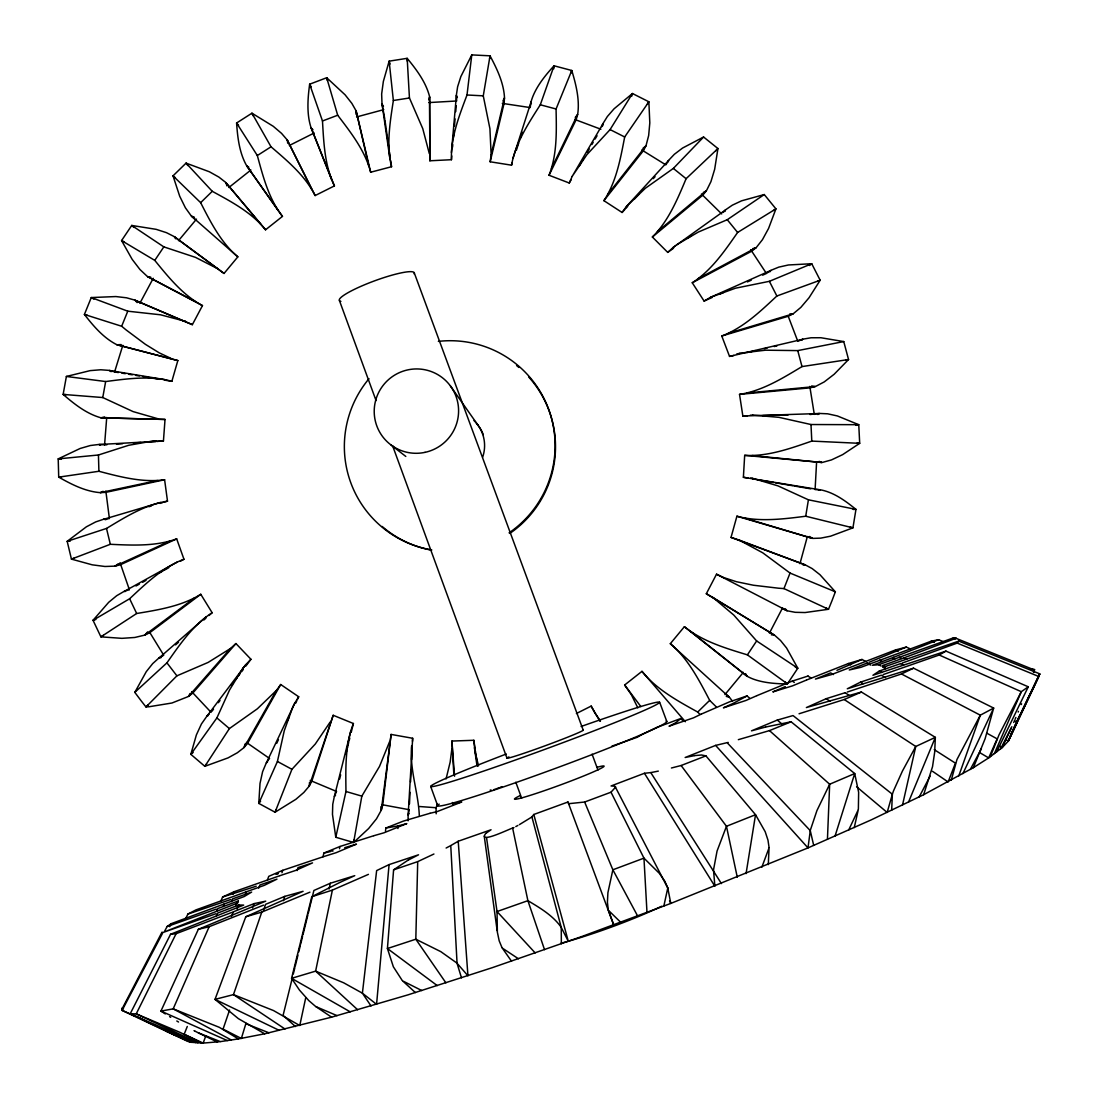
<?xml version="1.0" encoding="UTF-8"?>
<svg xmlns="http://www.w3.org/2000/svg" width="1098" height="1098" viewBox="0 0 1098 1098"><rect width="100%" height="100%" fill="white"/><g stroke="black" fill="none" stroke-linecap="round" stroke-linejoin="round"><path stroke-width="1.5" d="M451.772 155.916L451.443 159.704L429.853 160.788L429.606 96.857L428.796 99.794M429.853 160.788L429.606 96.857M456.384 95.046L457.619 86.756L460.831 76.627L471.783 54.9L490.037 55.82C496.927 68.776 503.666 82.652 504.49 97.544M451.443 159.704C450.702 137.223 459.252 115.661 467.007 94.991L471.783 54.9M453.886 775.174L451.909 741.054L473.856 740.285L474.967 748.013M451.909 748.616L450.166 762.081L446.076 778.907M419.312 815.608C418.407 793.14 409.979 771.002 411.476 748.109M433.93 854.011L417.707 861.628L415.813 939.215L445.884 982.82M819.808 413.452L827.645 413.809L837.39 415.95L858.76 424.693L859.693 443.331L811.793 441.094C790.272 448.519 767.818 456.672 744.677 455.354L743.387 477.287L747.999 478.069M157.11 441.41L163.437 440.984L165.029 419.45L101.043 417.789L104.735 416.869M827.439 839.366L829.663 784.233L769.478 730.609L738.336 739.668M891.672 810.255L892.358 794.225L893.594 790.684L902.419 771.084L915.759 746.475L935.345 737.348L934.686 752.116L932.531 766.665L923.651 794.705L871.139 819.918L807.991 847.903L670.809 903.421L582.475 936.278L492.275 967.681L407.907 994.884L331.569 1017.173L264.7 1033.794L238.39 1038.914L219.312 1027.33L173.182 1008.856L160.939 1011.093L198.34 929.32L265.73 901.156L254.091 903.613L233.078 911.944M768.298 864.606L769.067 847.862L761.82 867.242M409.472 803.928L410.034 792.276M410.542 781.982L411.105 770.096M411.626 759.583L412.203 747.45M412.505 741.342L412.656 738.268L391.094 734.425L381.349 809.926L380.855 806.742M409.032 813.549L408.181 814.771L412.656 738.268M411.476 747.93L411.668 745.611M352.307 727.892L353.405 723.513L333.188 715.278L311.777 781.282L309.293 785.894L309.54 782.298M355.972 114.206L356.191 111.145L370.671 172.221L391.547 166.731L390.682 160.596M397.943 828.51L398.135 825.929L406.809 823.596L383.916 832.819L373.869 835.702M502.925 100.989L504.476 97.969L504.064 103.459L490.175 161.79L511.531 165.18L512.327 162.71M407.934 860.242L393.592 869.849L387.429 948.535L393.359 966.789L402.28 980.569M553.804 68.776L554.065 65.798L571.77 70.478C575.997 84.381 579.799 99.698 577.726 114.027M615.69 787.019L611.01 792.193L584.63 802.02L569.148 803.654M216.581 911.354L217.816 908.54L238.362 900.964L236.784 903.38L162.079 932.82L215.908 913.742M451.429 152.512L456.384 95.471L457.372 97.585M452.554 147.132L452.774 144.634M453.447 137.195L453.996 131.06M454.421 126.174L455.08 118.9M455.725 111.694L456.246 105.737M408.181 860.118L418.53 854.807L389.076 864.606L376.573 1004.354L362.367 993.168L371.014 1005.933M385.508 831.227L385.837 828.029L403.391 821.098L429.991 813.289M504.476 97.969L491.135 154.653L489.928 128.727L483.271 95.842L490.037 55.82L489.626 58.77M491.135 154.612L490.175 161.79M391.094 734.425L382.749 804.944L381.349 809.926M408.113 815.169L408.085 820.824M715.621 745.405L727.109 742.673L810.269 830.637L807.991 847.903L715.621 745.405L685.152 757.496L694.458 755.63M752.542 478.289L778.015 485.892L808.416 499.81L805.712 516.225C783.162 519.121 758.54 522.195 736.909 516.211L731.035 537.416L804.958 564.784L803.146 565.058M530.293 106.89L530.993 102.128L531.363 103.637M157.824 418.722L133.064 411.585L102.759 397.545L105.655 381.541C127.437 378.755 150.275 375.42 171.864 381.308L177.835 360.569L117.047 344.772L121.247 344.58M746.064 873.61L755.534 814.716L705.918 755.877L701.567 754.999L694.718 755.589M668.311 161.708L668.504 160.569L626.368 206.575L622.086 212.477L603.9 200.659C616.376 181.774 620.466 158.798 624.68 136.976L648.863 101.785L632.462 93.522L614.057 108.812L607.372 116.512L602.926 123.649M807.373 536.497L799.948 563.699M309.087 786.25L303.844 792.454L295.884 799.303L275.063 812.218L258.785 803.393L277.423 761.477L284.272 730.705L292.864 706.851M389.557 741.74L379.524 766.39L361.832 796.132L353.611 842.495L335.782 837.266L332.474 814.359L332.749 804.34L334.3 796.599M810.338 830.212L816.926 810.599L829.663 784.233L854.711 773.555L858.636 792.303L858.375 809.24M106.726 417.46L104.543 445.239M429.538 96.432C425.804 81.979 416.499 69.682 407.18 58.318L389.145 61.159L393.359 100.494C390.051 122.221 386.18 144.991 391.547 166.731M408.181 814.771L409.005 810.667M109.169 370.397L100.783 369.765L90.146 370.63L66.388 376.463L63.135 394.415C74.239 404.009 86.289 413.617 100.632 417.707M368.448 874.365L332.392 890.107L315.62 971.14L357.632 1009.748M339.488 848.74L339.955 846.489L373.622 835.77M354.201 839.737L353.611 842.495L368.64 828.523L376.518 818.779L381.212 810.31M511.531 165.18C515.497 142.932 528.371 123.511 540.298 104.79L554.065 65.798C544.539 76.078 534.726 88.499 531.075 101.716M305.656 998.096L299.768 1025.532L273.512 1010.558L233.476 994.623L215.016 999.372L238.348 1018.628L264.7 1033.794M329.071 888.996L330.292 883.259L354.75 875.669L339.955 882.394M663.851 906.042L667.776 888.021L614.935 786.209L611.064 785.962L644.43 773.28L650.771 772.594L721.427 883.588M335.782 837.266L345.966 791.493C345.678 768.806 344.95 745.02 353.405 723.513M854.258 827.59L858.279 809.693L848.672 830.047M902.529 804.971L915.759 746.475L844.197 699.522L799.056 713.769M675.833 722.704L680.856 718.49L657.153 727.301M162.01 932.147L121.851 1009.323L122.098 1010.38L165.455 1030.885M951.252 780.211L956.962 759.514L980.308 715.182L993.676 708.073L913.563 668.188L847.285 688.789L860.516 682.146L881.282 675.229L885.51 677.576M323.032 856.536L323.883 853.077L339.955 846.489M339.598 882.572L311.791 896.709L291.574 978.332L299.493 990.121L308.812 1000.607L315.387 1006.262L331.569 1017.173M292.535 977.096L283.078 1015.417L295.431 1026.548M293.317 973.94L294.868 967.626M295.252 966.062L297.956 955.082M298.738 951.952L300.276 945.721M300.66 944.156L302.568 936.402M302.952 934.851L307.893 914.84M308.264 913.303L310.144 905.658M310.528 904.134L313.891 890.478L330.292 883.259M339.625 779.045L340.654 774.872M345.884 753.791L346.597 750.936M346.954 749.509L347.654 746.654M348.011 745.226L348.725 742.358M349.082 740.917L349.795 738.034M351.236 732.256L351.95 729.346M335.535 795.199L334.437 796.228L350.921 730.472M114.604 371.906L122.825 345.294M575.256 117.445L577.603 114.521L576.121 119.792L549.041 175.255L569.244 183.009L571.289 179.537M297.448 699.412L298.697 696.763L280.704 684.507L247.53 743.387L244.099 747.436L245.115 743.95M297.119 870.59L297.983 867.626L312.546 862.891L295.705 870.412L279.99 875.655M631.625 96.377L632.462 93.522L610.09 129.591L586.922 154.64L572.223 176.311L602.733 124.101L602.802 125.652M245.979 1023.295L241.354 1038.461L223.059 1029.128L229.578 1010.009M283.435 900.703L284.753 896.38L303.089 891.302L245.774 916.775L215.016 999.372L279.208 1030.363M835.056 836.031L854.711 773.555L791.095 721.798L765.896 726.972M513.027 158.126L530.993 102.128M516.321 150.399L518.681 143.111M520.246 138.279L521.028 135.877M521.413 134.683L522.195 132.282M309.293 785.894L333.188 715.278M281.966 872.759L282.762 870.316L322.839 856.865M549.041 175.255C557.29 154.296 556.494 131.087 556.068 108.99L571.77 70.478L570.782 73.264M263.493 910.434L265.565 904.34L284.753 896.38M309.924 892.18L261.777 912.095L233.476 994.623L284.986 1029.004M267.404 880.088L268.736 876.355L282.762 870.316M958.774 775.943L980.308 715.182L901.458 673.966L847.231 692.069M601.814 126.668L602.733 124.101M205.861 1035.702L203.157 1043.1L201.62 1042.99L179.921 1032.326L136.221 1013.879L130.237 1013.729L170.561 934.288L243.66 905.095L238.788 904.999L217.637 913.083L216.375 916.006M252.54 907.881L254.091 903.613M258.73 888.131L259.897 884.988L276.971 879.141L264.412 885.304L195.979 909.885L187.909 914.058L185.795 918.353M739.078 540.038L762.753 552.816L790.038 573.06L784.343 587.622L783.931 588.583L778.564 588.212L753.406 585.234L736.36 581.693L723.472 577.507M805.328 564.907L812.149 568.572L819.945 574.693L835.358 591.822L832.037 600.592L828.51 609.28L805.067 612.547L795.199 612.313L787.362 610.817M1008.884 739.764L1009.378 738.405M1009.584 737.856L1010.215 736.168M1010.599 735.138L1015.526 724.529M1034.508 670.027L955.315 638.034L953.174 637.965L878.675 664.715L872.361 665.264L892.098 657.867L894.719 659.212M170.972 358.373L159.361 352.925L145.403 344.333L126.188 329.99L121.672 326.257L122.043 325.31L127.78 311.187L160.555 314.797L185.123 321.247M724.831 211.475L725.38 210.034L673.252 247.379L675.394 245.87M990.355 756.632L998.988 734.919L1021.305 691.699L1028.277 686.799L945.982 651.114L872.924 675.256L879.306 671.043L900.827 663.535M1033.575 672.484L1033.945 671.496M245.348 894.184L246.364 891.603M330.196 722.004L315.291 744.019L291.931 769.314L275.063 812.218L276.229 809.624M437.457 804.175L436.057 807.73L436.181 813.81M668.737 160.212L674.35 154.296L682.585 148.038L703.585 137.017L717.941 148.546L686.099 178.7C677.507 199.26 668.215 221.439 652.363 237.003L667.721 252.389L673.513 248.258M769.437 633.107L782.613 607.77M243.825 747.738L237.333 752.761L228.055 757.881L204.846 766.322L190.832 754.326L216.896 717.927L229.619 689.86L242.85 668.311M237.141 909.171L238.788 904.999M237.292 903.64L238.362 900.964M187.291 1026.465L184.176 1034.247L203.157 1043.1L220.341 1041.618L198.436 1032.889M231.527 916.35L233.339 911.848M235.686 906.111L236.784 903.38M139.844 303.322L153.24 278.288M1021.593 703.791L1021.277 704.559M231.39 901.582L232.502 898.905L251.634 892.098L244.181 896.558L171.178 923.692L167.088 926.534L164.7 931.077M908.54 802.062L935.345 737.348L861.422 692.042L806.371 707.565L826.259 698.671L845.268 692.687M232.9 894.39L233.984 891.768L279.592 875.792M923.651 794.705L973.363 767.68L985.112 738.707L993.676 708.073L962.932 773.596M1018.464 711.353L1018.175 712.039M646.091 145.416L648.657 135.548L649.81 122.88L648.863 101.785L647.34 104.31M223.168 906.468L224.335 903.736M1015.897 717.447L1015.581 718.174M1015.362 718.655L1015.046 719.396M994.404 753.544L1021.305 691.699L939.229 655.012L883.163 674.597M263.575 905.15L209.169 926.698L173.182 1008.856L231.266 1039.984M220.863 901.019L222.619 896.997L233.984 891.768M1014.03 721.743L1013.687 722.511M334.437 796.228L335.494 793.84M335.755 793.236L336.537 791.452L310.199 780.431M569.244 183.009L572.209 176.353M188.211 696.585L171.947 703.008L149.232 706.714L145.979 706.961L141.011 700.634L134.807 692.358L146.267 671.674L152.691 663.617L158.73 658.169M1011.834 726.711L1011.176 728.152M1011.148 728.221L1002.241 747.56L988.68 757.908L973.363 767.68M1016.103 723.308L1016.666 722.086M1017.228 720.864L1020.275 714.276M1012.37 731.241L1010.695 734.507M1012.919 730.074L1013.468 728.894M1014.017 727.727L1014.552 726.547M1015.101 725.38L1015.65 724.2M1016.199 723.033L1016.748 721.866M1017.283 720.686L1019.479 715.992M276.655 743.428L278.453 739.627M287.539 720.384L289.378 716.486M295.568 703.379L296.817 700.744M1021.318 712.094L1020.591 713.631M1009.776 737.334L1014.785 726.752M1015.403 725.435L1026.657 701.622M1027.289 700.304L1039.792 673.87L958.76 641.108L883.149 667.255L885.77 668.641M267.418 762.149L266.443 762.739L294.854 703.022L298.697 696.763M1021.662 711.367L1022.389 709.83M723.376 577.466L716.527 574.199L706.316 593.744L774.227 635.015L771.331 634.809M1023.446 707.634L1022.76 709.047M1009.405 738.364L1039.792 673.87L1038.173 677.192M292.946 706.687L294.854 703.022M1023.912 706.645L1024.503 705.424M883.149 667.255L882.916 665.47L904.615 657.62M1026.589 701.087L1026.026 702.267M1025.024 704.34L1025.587 703.145M1027.179 699.851L1028.181 697.779M1028.346 697.436L1029.183 695.72M1029.348 695.377L1030.253 693.511M182.268 320.438L192.356 324.665L202.471 305.601C183.174 295.403 168.516 277.272 154.777 260.377L121.576 240.572L131.733 225.447L156.204 229.345L166.484 232.68L174.06 236.509M551.471 168.433L577.603 114.521M1033.451 672.086L1034.687 669.533L1033.698 669.341M996.641 751.842L1028.277 686.799M1034.618 684.521L1033.767 686.264M1034.824 684.081L1035.675 682.352M1030.446 693.126L1031.393 691.164M1031.585 690.779L1032.518 688.83M1032.71 688.446L1033.561 686.689M1035.881 681.927L1036.786 680.046M1037.02 679.566L1037.72 678.139M231.733 912.479L176.105 933.684L136.221 1013.879L197.915 1042.743M1000.607 748.809L1011.011 728.537M169.641 926.685L171.178 923.692M642.989 148.285L645.857 145.938L643.359 150.755L603.9 200.659M162.49 933.382L122.098 1010.38L133.887 1015.581M919.246 796.846L930.13 776.094M958.691 641.218L957.195 643.099L902.35 663.014M970.33 769.396L981.42 748.685M245.815 666.102L250.934 659.267L235.933 643.552L192.795 693.071L188.554 696.352L190.132 693.442M244.099 747.436L276.408 690.45L280.704 684.507M579.373 165.798L581.364 162.408M582.036 161.282L583.354 159.032M587.306 152.306L589.269 148.971M591.877 144.538L593.181 142.342M595.116 139.034L597.051 135.754M665.855 164.878L641.781 149.959M666.376 164.027L668.504 160.569M266.224 763.083L262.6 771.702L260.02 783.409L258.785 803.393L260.624 801.169M713.192 597.683L733.793 615.072L756.632 640.957L747.395 654.861C725.517 648.204 702.212 641.301 684.397 626.697L670.315 643.689L729.374 697.299L726.272 696.365M154.777 260.377L163.835 246.885L195.499 257.371L218.31 269.037M769.973 271.755L770.796 270.479L710.447 297.352L704.092 301.058L692.262 282.762C711.518 270.424 724.749 250.879 737.623 232.46L775.929 208.867L764.263 194.552L741.589 200.824L732.325 205.175L725.668 209.745M276.408 690.45L257.344 708.814L229.386 728.578L204.846 766.322L206.561 764.016M134.807 692.358L166.937 662.849C179.798 644.526 192.96 625.05 212.147 612.725L200.769 594.279C181.966 606.096 158.537 609.898 136.674 613.494L100.906 636.854L93.028 620.288L108.702 602.294L116.731 595.679L123.827 591.548M743.373 672.347L724.941 694.581M178.48 240.695L196.501 219.12M747.395 654.861L787.417 683.876L797.807 668.229L786.593 648.026L780.513 640.477L774.68 635.289M706.522 190.558L710.928 181.664L714.661 169.312L717.941 148.546L715.965 150.687M266.443 762.739L268.392 760.077M268.969 759.281L269.545 758.471L246.405 742.426M211.928 711.284L213.534 709.143M218.378 702.679L220.012 700.51M231.527 685.152L233.188 682.929M235.686 679.593L237.36 677.356M238.197 676.244L239.886 673.994M241.574 671.743L243.262 669.492M626.368 206.575L645.363 188.252L673.349 168.419L703.585 137.017M208.236 715.553L207.151 715.923L245.897 664.565L250.934 659.267M242.96 668.174L245.897 664.565M175.57 238.774L174.417 236.756L224.047 273.443L237.841 256.85C221.11 242.85 210.542 222.043 200.646 202.663L173.017 175.858L186.056 163.122L209.402 171.782L218.873 177.08L225.584 182.323M607.716 194.47L645.857 145.938M533.793 814.483L531.899 816.857L561.256 927.439L568.311 941.357L533.793 814.483L567.968 802.007L568.627 803.462M703.283 192.479L706.22 190.97L702.83 195.128L652.363 237.003M200.769 594.279L149.877 632.613L145.005 634.973L147.654 631.885M188.554 696.352L230.525 648.465L235.933 643.552M622.086 212.477L624.899 209.43M625.833 208.414L627.699 206.383M634.191 199.342L638.789 194.36M653.269 178.645L655.053 176.696M723.074 212.477L725.38 210.034M206.863 716.225L201.442 723.953L196.377 734.933L190.832 754.326L193.111 752.514M200.646 202.663L212.257 191.313C231.404 201.758 251.689 212.422 265.551 229.798L282.461 216.388L246.83 166.004L248.834 167.212M670.315 643.689C687.773 658.278 699.124 680.129 709.665 700.373L697.71 712.039C677.727 700.991 656.233 689.228 641.973 671.345L624.652 685.001L631.35 694.718L637.814 707.826M801.856 340.106L802.652 339.296L729.539 356.411L721.77 336.002C743.291 327.863 760.351 311.42 776.862 296.007L820.165 280.223L811.724 263.726L788.419 264.975L778.743 267.143L771.208 270.218M230.525 648.465L208.181 662.396L176.902 675.833L145.979 706.961L148.148 705.04M95.897 619.519L93.028 620.288L129.633 598.739C145.924 583.546 162.737 567.268 183.956 559.239L176.682 538.871C155.943 546.488 132.35 545.335 110.335 544.292L71.439 559.115L67.184 541.328L86.385 526.807L95.677 521.921L103.528 519.272M228.892 187.483L250.907 170.012M756.316 247.475L762.451 239.68L768.573 228.439L775.929 208.867L773.568 210.528M667.721 252.389L673.225 247.393M207.151 715.923L209.142 714.139M485.577 833.588C477.946 844.746 511.503 827.823 513.946 827.59M175.543 644.883L178.521 642.261M203.844 620.013L205.916 618.201M209.018 615.47L212.147 612.725M160.994 657.675L159.086 657.949L202.101 620.384M203.116 619.505L206.149 616.856M531.597 817.145L519.395 824.625M657.4 231.705L706.22 190.97M752.844 248.601L756 247.75L751.869 251.099L692.262 282.762M809.446 265.51L811.724 263.726L769.382 281.321L735.468 288.211L710.516 297.325M176.682 538.871L120.519 564.715L115.235 566.06L118.2 563.782M145.005 634.973L194.497 597.943M676.382 244.936L698.342 232.049L727.26 219.71L764.263 194.552M688.391 237.662L690.656 236.056M767.255 272.922L768.065 272.359M768.614 271.988L770.796 270.479M485.975 833.272L491.053 829.759L458.223 841.246L450.756 845.584L457.056 963.289L461.476 977.824M611.902 746.132L637.183 737.293L641.575 734.754M282.461 216.388C268.763 198.848 263.081 176.6 257.33 155.545L271.028 146.803C287.566 161.008 305.203 175.68 315.126 195.568L334.423 185.905L311.256 128.164L312.971 129.742M817.845 414.536L819.41 413.507L742.852 416.032L739.53 394.388C762.369 390.874 782.558 378.275 802.007 366.581L848.548 359.526L843.744 341.574L820.879 337.731L811.051 337.772L803.105 339.131M70.162 541.136L67.184 541.328L106.506 528.44C125.488 516.98 145.197 504.586 167.5 501.155L164.604 479.744C142.85 482.873 120.107 476.848 98.902 471.275L58.716 477.136L58.208 458.882L80.14 448.478L90.324 445.527L98.614 444.498M289.337 145.499L314.206 132.982M733.08 703.434L747.038 695.954L749.605 698.108M945.982 651.114L939.229 655.012M793.346 313.657L800.826 307.413L809.048 297.736L820.165 280.223L817.53 281.335M159.086 657.949L161.996 656.247M162.284 656.082L163.163 655.575M103.445 635.413L100.906 636.854L121.905 638.336L134.834 637.471L144.62 635.138M450.551 845.707L446.117 848.027M135.987 585.975L139.322 584.122M142.671 582.256L146.02 580.389M159.608 572.813L163.039 570.905M164.192 570.26L168.79 567.693M180.429 561.202L183.956 559.239M125.378 591.465L124.211 591.397L177.258 562.025M517.872 825.463L515.813 826.588M641.781 734.631L654.381 728.564M698.314 278.604L756 247.75M599.892 721.221L591.163 706.096L576.395 713.522M675.256 723.019L669.053 726.203L693.538 717.831L701.155 714.153M721.77 336.002L788.227 316.265L792.921 313.904L789.668 314.042M807.922 676.121L811.244 678.056M913.563 668.188L901.458 673.966M164.604 479.744L105.902 492.343L100.412 492.618L103.116 491.3M389.076 864.606L376.641 870.59L362.395 993.182L343.688 982.806L315.62 971.14L291.574 978.332L350.235 1011.848M701.361 714.071L729.662 701.787L747.038 695.954M654.888 728.345L656.906 727.425M115.235 566.06L169.806 541.136M732.819 703.557L723.417 707.826L745.94 700.469L756.714 695.734M865.649 661.421L862.012 659.459L836.923 670.329M704.092 301.058L712.108 297.517M720.068 294.003L724.021 292.246M747.395 281.912L751.224 280.21M762.657 275.159L766.431 273.484L750.758 249.713M861.422 692.042L844.197 699.522M756.989 695.61L792.331 681.076L808.142 676.011M785.29 686.621L772.841 691.905L792.591 685.825L806.316 680.129M856.591 786.758L887.157 812.451L892.358 794.225L793.044 715.567L777.288 720.082L751.485 730.843L765.484 727.082M910.462 648.987L906.344 647.093L868.985 662.314M798.713 340.915L802.652 339.296M806.659 679.991L848.37 663.535L862.012 659.459M791.095 721.798L769.478 730.609M334.423 185.905C324.665 165.839 323.745 142.85 322.483 120.986L337.69 115.235C350.921 132.611 365.099 150.673 370.671 172.221M943.182 641.616L938.625 639.722L893.648 657.29M867.406 662.931L849.262 669.986L860.887 667.323L931.269 641.163L938.625 639.722M705.918 755.877L681.117 765.512L672.923 767.612M819.19 490.216L820.22 489.818L743.387 477.287M956.372 638.158L905.397 657.331M356.576 116.951L383.751 109.635M61.186 459.293L58.208 458.882L98.436 454.997L128.727 445.28L153.473 440.902M495.459 789.091L493.633 789.736M497.065 788.488L498.67 787.884M500.276 787.28L501.882 786.662M893.552 657.318L892.743 657.633M906.344 647.093L895.501 649.961L831.557 674.556L815.43 679.072L830.692 672.896L833.423 674.57M899.029 657.208L901.76 658.553M216.251 909.117L167.088 926.534M230.621 899.564L187.909 914.058M417.707 861.628L393.592 869.849M815.677 386.4L824.214 381.926L834.164 374.253L848.548 359.526L845.776 360.048M124.211 591.397L127.121 590.422M127.766 590.202L129.056 589.777M256.205 886.223L222.619 896.997M74.239 558.209L71.439 559.115L92.218 564.825L104.941 566.486L114.823 566.143M332.392 890.107L311.791 896.709M323.169 856.756L336.18 852.666L356.466 844.129L344.731 847.683M736.58 354.091L739.86 353.24M148.903 506.713L151.359 505.986M160.02 503.392L162.504 502.651M163.753 502.28L167.5 501.155M728.592 333.174L792.921 313.904M105.82 519.711L103.953 519.203L160.418 502.472M261.777 912.095L245.774 916.775M278.357 873.61L277.478 873.871M276.888 874.049L276.01 874.296M397.929 825.984L385.837 828.029M811.683 385.92L815.224 386.551L810.187 387.841L739.53 394.388M728.18 742.413L727.466 742.591M333.092 850.895L331.967 851.17M672.168 767.804L671.427 767.996M209.169 926.698L198.34 929.32M330.676 851.499L323.883 853.077M856.001 425.365L858.76 424.693L810.997 424.528L778.935 417.336L752.912 415.085M430.169 813.247L437.073 811.614L461.778 801.993L456.301 803.077M740.038 353.199L765.484 350.193L797.752 350.605L843.744 341.574M729.539 356.411L733.931 355.436M747.024 352.54L755.657 350.633M764.222 348.739L767.063 348.107M774.131 346.543L776.945 345.911M658.32 771.112L650.977 772.567M100.412 492.618L157.453 480.526M393.359 100.494L409.444 97.983L422.757 128.631L429.318 153.638M809.981 414.509L819.41 413.507M428.838 102.581L456.672 100.989M220.616 1041.577L238.101 1038.955M455.807 803.16L452.843 803.036M176.105 933.684L170.561 934.288M103.953 519.203L107.014 518.832M107.357 518.791L109.388 518.544L105.861 491.163M61.666 476.806L58.716 477.136C71.466 484.342 85.136 491.41 99.987 492.618M490.188 790.107L491.108 790.011M822.196 462.464L831.461 459.925L842.701 454.599L859.693 443.331L856.893 443.235M746.818 393.029L815.224 386.551M750.222 415.222L752.734 415.085M106.918 444.786L99.04 444.512L100.426 445.198M116.47 444.141L122.496 443.729M133.462 443.002L140.86 442.508M149.575 441.918L155.847 441.492M99.04 444.512L163.437 440.984M153.651 440.888L156.259 440.806M819.163 461.38L821.798 462.491L744.677 455.354M742.852 416.032L747.45 415.936M762.657 415.579L788.048 415.003M853.16 509.445L855.96 509.39L852.94 527.85L830.541 536.195L820.755 538.13L812.712 538.404M786.909 683.889C773.774 683.821 758.361 682.462 747.313 676.382M165.029 419.45L101.043 417.789M467.007 94.991L483.271 95.842M820.22 489.818L815.1 489.571L816.61 461.764M502.308 103.377L530.197 107.577M436.057 807.73L419.518 806.522M1030.514 668.998L1032.889 669.231M190.736 1042.263L192.232 1042.359L171.713 1033.547L190.736 1042.263L187.552 1041.288L165.716 1031.008M192.562 1042.386L201.277 1042.976M102.759 397.545L63.135 394.415L66.113 394.676M752.103 455.546L821.798 462.491M820.618 489.845C834.082 492.426 845.542 500.935 855.96 509.39L808.416 499.81M750.771 478.028L752.322 478.248M66.388 376.463L105.655 381.541M409.197 809.706L381.61 804.614M202.471 305.601L147.64 276.627L150.687 277.094M114.933 371.989L118.378 372.565M121.837 373.128L125.296 373.691M128.782 374.267L132.295 374.83M135.809 375.406L139.336 375.983M142.891 376.573L146.446 377.149M147.64 377.355L153.624 378.33M154.832 378.522L159.663 379.318M164.522 380.114L171.864 381.308M111.131 371.687L109.594 370.493L164.906 379.647M752.597 478.865L755.657 479.387M757.181 479.648L773.815 482.502M775.325 482.763L793.181 485.824M794.65 486.071L810.749 488.83M809.638 536.469L812.245 538.336L736.909 516.211M540.298 104.79L556.068 108.99M805.712 516.225L852.94 527.85L850.25 527.15M177.835 360.569L117.047 344.772M574.707 119.421L600.88 129.235M361.832 796.132L345.966 791.493M109.594 370.493L113.931 371.714M87.291 315.291L84.409 314.453L91.271 297.558L115.88 296.556L126.558 297.805L134.697 300.083M744.142 517.94L812.245 538.336M121.672 326.257L84.409 314.453C93.426 326.037 103.363 337.813 116.649 344.607M731.035 537.416L738.981 539.996M195.664 219.943L191.532 216.196L194.442 217.253M127.78 311.187L91.271 297.558L93.865 299.095M738.117 539.681L804.958 564.784M247.009 1024.146L268.928 1032.793M953.174 637.965L955.576 638.94M957.195 643.099L1038.873 676.533L1008.417 741.013L1002.241 747.56L999.496 746.036M121.974 1008.129L123.456 1008.746M790.038 573.06L835.358 591.822M181.156 319.971L135.095 300.262L137.14 302.609M135.095 300.262L192.356 324.665M185.219 321.289L185.919 321.604M931.269 641.163L934.247 642.426M315.881 1006.619L337.004 1015.623M166.443 1031.338L181.65 1037.871M182.817 1038.379L183.984 1038.873M782.284 608.608L786.923 610.639L785.276 608.772M195.869 1042.606L130.237 1013.729L171.315 1033.369M137.813 1017.297L141.738 1019.026M227.341 1040.575L160.939 1011.093L162.518 1012.123M795.295 667.076L797.807 668.229L756.632 640.957M783.931 588.583L828.51 609.28L826.053 608.004M610.09 129.591L624.68 136.976M895.501 649.961L898.164 651.238M198.683 1033.012L217.473 1042.057M903.887 657.88L906.701 659.253M198.299 1032.82L195.293 1031.31M900.703 663.59L903.572 665.031M1014.319 720.576L1017.27 722.059L1008.417 741.013L1005.686 739.53M421.756 990.533L402.582 980.857L415.387 992.578M291.931 769.314L277.423 761.477M879.567 660.186L882.106 661.504M124.239 241.972L121.576 240.572L132.144 259.32L139.981 269.545L147.283 276.394M194.895 1031.104L194.017 1030.638M147.64 276.627L196.281 302.06M716.527 574.199L786.923 610.639M882.916 665.47L885.51 666.843M878.675 664.715L881.2 666.061M866.995 663.096L870.659 665.072M879.306 671.043L881.969 672.484M986.814 733.19L997.149 738.858L988.68 757.908L980.487 753.077M848.37 663.535L850.703 664.853M706.316 593.744L713.096 597.628M178.535 1022.018L176.792 1020.989M860.516 682.146L863.124 683.697M712.78 597.436L774.227 635.015M170.712 1017.311L169.586 1016.624M845.117 692.742L849.152 695.309M934.247 749.646L955.411 763.151L948.123 781.982L932.476 771.276M165.331 1013.934L163.314 1012.644M518.421 958.76L502.266 948.068L511.503 961.175M163.835 246.885L131.733 225.447L133.997 227.451M826.259 698.671L829.951 701.197M792.331 681.076L794.307 682.448M174.417 236.756L224.047 273.443M690.313 631.24L746.915 676.121L745.556 673.609M437.237 985.592L387.429 948.535L415.813 939.215L440.833 951.664L456.782 962.987M746.915 676.121L684.397 626.697M673.349 168.419L686.099 178.7M391.135 445.061L405.807 456.439M175.378 177.752L173.017 175.858L179.701 196.226L185.384 207.769L191.217 215.894M701.457 194.017L721.702 213.932M229.386 728.578L216.896 717.927M777.288 720.082L781.707 723.788M785.331 682.091L787.417 683.876M191.532 216.196L237.841 256.85M725.586 693.963L729.374 697.299M620.686 922.279L608.416 910.324L613.7 924.9L567.968 802.007M709.665 700.373L716.376 706.975M211.118 712.369L191.711 691.671M729.648 697.573L732.462 701.128M697.71 712.039L699.865 714.331M212.257 191.313L186.056 163.122L187.882 165.537M535.179 952.913L497.023 911.546L486.538 837.596M457.056 963.289L467.94 975.765L458.223 841.246M680.856 718.49L682.86 720.81M641.973 671.345L685.385 721.743M226.613 184.835L225.872 182.639L265.551 229.798M727.26 219.71L737.623 232.46M238.541 125.309L236.592 123.003L251.95 113.19L273.251 126.297L281.527 133.352L287.1 139.803M225.872 182.639L260.926 224.376M176.902 675.833L166.937 662.849M600.455 720.947L594.883 712.959M624.652 685.001L640.848 706.563M681.117 765.512L726.464 826.286L737.266 877.178M390.051 159.732L382.09 104.296L383.476 106.19M450.441 386.002L477.795 424.912M246.83 166.004L278.261 210.624M163.739 655.231L149.877 632.613M246.597 165.647C239.337 152.732 237.593 137.525 236.592 123.003L257.33 155.545M644.43 773.28L714.867 886.237L713.549 870.22M502.019 947.684L499.192 940.835L497.367 932.216L497.023 911.546L527.891 900.676C539.969 907.881 552.761 915.416 561.064 927.096M594.814 712.835L591.163 706.096M271.028 146.803L251.95 113.19L253.281 115.894M287.717 143.22L287.333 140.16L315.126 195.568M311.118 86.852L309.65 84.203L326.696 77.738L345.074 94.799L351.827 103.336L356.04 110.747M769.382 281.321L776.862 296.007M637.581 915.924L612.862 869.794L584.63 802.02M669.519 900.868L670.809 903.421L667.776 888.021M136.674 613.494L129.633 598.739M611.01 792.193L643.963 858.142L646.983 912.383M287.333 140.16L311.736 189.295M788.227 316.265L797.807 341.3M311.077 127.766C306.562 114.123 307.714 98.491 309.65 84.203L322.483 120.986M311.256 128.164L331.514 179.386M129.372 589.667L120.039 562.711M659.637 702.198L666.788 721.413M414.193 272.675L583.216 730.17M592.083 754.161L597.957 770.069M339.488 300.715L376.065 400.592M392.576 445.706L507.015 758.224M515.813 782.229L521.646 798.164M430.691 786.456L437.69 805.74M544.526 949.66L527.891 900.676L512.67 828.276M226.737 185.205L226.984 185.933M390.065 64.027L389.145 61.159L383.353 81.43L381.651 93.989L382.008 103.871M478.522 765.718L475.022 751.814L473.856 740.285M337.69 115.235L326.696 77.738L327.465 80.648M797.752 350.605L802.007 366.581M608.292 909.885L607.414 902.268L607.908 892.701L612.862 869.794L643.963 858.142L659.39 873.39L664.674 880.994L667.68 887.651M809.802 386.414L814.304 414.399M110.335 544.292L106.506 528.44M382.09 104.296L384.767 118.913M810.269 830.637L813.7 845.405M356.191 111.145L368.654 165.359M475.42 751.087L477.63 766.335M474.418 747.724L476.971 765.526M384.931 120.066L385.933 127.08M386.098 128.246L389.31 150.879M389.474 152.073L390.339 158.153M484.232 836.058L497.174 930.733M452.458 802.514L452.747 804.944M451.909 741.054L454.558 776.204M810.997 424.528L811.793 441.094M407.372 61.31L407.18 58.318L409.444 97.983M456.384 95.471L456.631 100.302M98.902 471.275L98.436 454.997M713.535 869.753L717.063 851.032L726.464 826.286L755.534 814.716L765.21 831.749L767.982 840.162L769.067 847.464M561.256 927.439L561.353 943.786M528.605 376.875A104.859 104.406 -43.5 0 1 509.815 533.422M431.473 550.139A104.859 104.406 -43.5 0 1 382.159 526.464M516.582 365.538A104.859 104.406 -43.5 0 1 518.915 367.473M438.363 341.382A105.586 105.12 -43.6 0 1 509.088 532.846M431.72 549.933A105.586 105.12 -43.6 0 1 368.997 378.714M473.993 420.561A35.191 35.04 -43.6 0 1 482.708 457.001M476.573 423.595A34.958 34.807 -43.5 0 1 483.312 434.767M666.102 721.139A122.07 5.6 -20.2 0 1 549.343 770.618A122.07 5.6 -20.2 0 1 439.2 804.12M581.103 726.478A121.974 4.612 -20.2 0 1 638.281 712.986A121.974 4.612 -20.2 0 1 453.899 780.829A121.974 4.612 -20.2 0 1 506.274 754.01M661.669 906.234A81.787 9.072 -20.2 0 1 560.913 943.264M340.888 301.387A39.94 6.176 -20.2 0 1 373.073 281.404A39.94 6.176 -20.2 0 1 414.138 273.896M582.667 730.074A40.612 1.537 -20.2 0 1 542.206 746.846A40.612 1.537 -20.2 0 1 508.95 756.92M596.955 767.31A47.79 2.58 -20.2 0 1 589.283 773.651A47.79 2.58 -20.2 0 1 531.158 795.062A47.79 2.58 -20.2 0 1 520.232 795.583M425.036 452.349A42.314 42.053 -43.9 0 0 447.833 382.79A42.314 42.053 -43.9 0 0 376.312 398.217A42.314 42.053 -43.9 0 0 425.036 452.349"/></g></svg>
